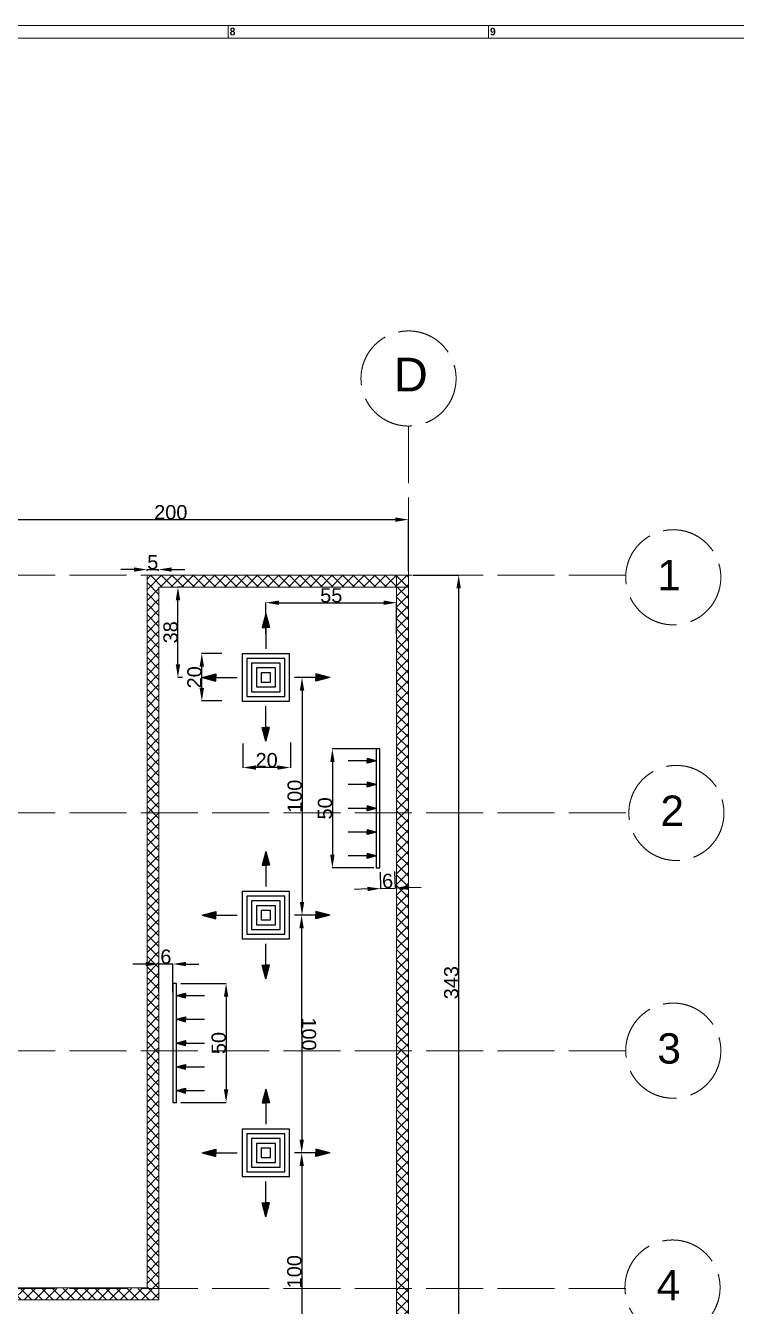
# Model space of a CAD drawing. Header units: millimetres. Extents: x -21827 to 105345, y -60537 to 28563.
# Drawn here: x 47420 to 77316, y -26086 to 27792 of the extents above; entities that cross this region are included whole.
import ezdxf

# ---------------------------------------------------------------- set-up
doc = ezdxf.new("R2010")
doc.units = ezdxf.units.MM
doc.header["$LTSCALE"] = 10
doc.linetypes.add('ACAD_ISO02W100', pattern=[15, 12, -3])
doc.linetypes.add('DASHED2', pattern=[9.525, 6.35, -3.175])
doc.layers.get('0').update_dxf_attribs({"color": 250})
doc.layers.add('axis', color=253, linetype='ACAD_ISO02W100', transparency=0.8)
for name, color, linetype in [('Banda', 7, 'Continuous'), ('Diffusser', 160, 'Continuous'), ('inlet', 1, 'Continuous'), ('SYMBOOL', 253, 'Continuous')]:
    doc.layers.add(name, color=color, linetype=linetype)
doc.styles.add('MtXpl_Bahnschrift_Se', font='')
doc.styles.get("Standard").update_dxf_attribs({"font": 'arial.ttf'})
doc.styles.get('MtXpl_Bahnschrift_Se').set_extended_font_data('Bahnschrift SemiBold')
doc.dimstyles.new('task1', dxfattribs={"dimtxt": 600, "dimasz": 550, "dimexe": 8, "dimexo": 180, "dimgap": 1, "dimtad": 1, "dimdec": 0, "dimlfac": 0.01, "dimtxsty": 'Standard', "dimcen": 2.5, "dimclrd": 74, "dimclre": 74, "dimclrt": 74, "dimadec": 0, "dimazin": 0, "dimtfac": 1, "dimtdec": 0, "dimtmove": 0, "dimatfit": 3, "dimfxl": 1, "dimarcsym": 0})

# ---------------------------------------------------------------- blocks, each defined once
blk = doc.blocks.new('diffusser 200x200')
at = {"layer": 'Diffusser'}
h = blk.add_hatch(color=256, dxfattribs=at)
h.dxf.hatch_style = 1
h.paths.add_polyline_path([(0, 268.3), (-15.5, 210.4), (0, 210.4), (15.5, 210.4)])
h = blk.add_hatch(color=256, dxfattribs=at)
h.dxf.hatch_style = 1
h.paths.add_polyline_path([(-268.3, 0), (-210.4, -15.5), (-210.4, 0), (-210.4, 15.5)])
h = blk.add_hatch(color=256, dxfattribs=at)
h.dxf.hatch_style = 1
h.paths.add_polyline_path([(268.3, 0), (210.4, 15.5), (210.4, 0), (210.4, -15.5)])
h = blk.add_hatch(color=256, dxfattribs=at)
h.dxf.hatch_style = 1
h.paths.add_polyline_path([(0, -268.3), (15.5, -210.4), (0, -210.4), (-15.5, -210.4)])
for p, q in [((0, 268.3), (-15.5, 210.4)), ((0, 268.3), (15.5, 210.4)), ((-15.5, 210.4), (0, 210.4)), ((15.5, 210.4), (0, 210.4)), ((0, 210.4), (0, 120.4)), ((-268.3, 0), (-210.4, 15.5)), ((-210.4, 15.5), (-210.4, 0)), ((-210.4, 0), (-120.4, 0)), ((268.3, 0), (210.4, 15.5)), ((210.4, 15.5), (210.4, 0)), ((-268.3, 0), (-210.4, -15.5)), ((-210.4, -15.5), (-210.4, 0)), ((210.4, 0), (120.4, 0)), ((268.3, 0), (210.4, -15.5)), ((210.4, -15.5), (210.4, 0)), ((0, -210.4), (0, -120.4)), ((0, -268.3), (-15.5, -210.4)), ((-15.5, -210.4), (0, -210.4)), ((0, -268.3), (15.5, -210.4)), ((15.5, -210.4), (0, -210.4))]:
    blk.add_line(p, q, dxfattribs=at)
for points in [[(-100, -100), (100, -100), (100, 100), (-100, 100)], [(-80, -80), (80, -80), (80, 80), (-80, 80)], [(-60, -60), (60, -60), (60, 60), (-60, 60)], [(-60, -60), (60, -60), (60, 60), (-60, 60)], [(-40, -40), (40, -40), (40, 40), (-40, 40)], [(-20, -20), (20, -20), (20, 20), (-20, 20)]]:
    blk.add_lwpolyline(points, close=True, dxfattribs=at)
blk = doc.blocks.new('block2')
at = {"layer": 'inlet'}
h = blk.add_hatch(color=256, dxfattribs=at)
h.dxf.hatch_style = 1
h.paths.add_polyline_path([(-15, 450), (-53.6, 460.4), (-53.6, 450), (-53.6, 439.6)])
h = blk.add_hatch(color=256, dxfattribs=at)
h.dxf.hatch_style = 1
h.paths.add_polyline_path([(-15, 350), (-53.6, 360.4), (-53.6, 350), (-53.6, 339.6)])
h = blk.add_hatch(color=256, dxfattribs=at)
h.dxf.hatch_style = 1
h.paths.add_polyline_path([(-15, 250), (-53.6, 260.4), (-53.6, 250), (-53.6, 239.6)])
h = blk.add_hatch(color=256, dxfattribs=at)
h.dxf.hatch_style = 1
h.paths.add_polyline_path([(-15, 150), (-53.6, 160.4), (-53.6, 150), (-53.6, 139.6)])
h = blk.add_hatch(color=256, dxfattribs=at)
h.dxf.hatch_style = 1
h.paths.add_polyline_path([(-15, 50), (-53.6, 60.4), (-53.6, 50), (-53.6, 39.6)])
for p, q in [((-53.6, 450), (-133.6, 450)), ((-15, 450), (-53.6, 460.4)), ((-53.6, 460.4), (-53.6, 450)), ((-15, 450), (-53.6, 439.6)), ((-53.6, 439.6), (-53.6, 450)), ((-53.6, 350), (-133.6, 350)), ((-15, 350), (-53.6, 360.4)), ((-53.6, 360.4), (-53.6, 350)), ((-15, 350), (-53.6, 339.6)), ((-53.6, 339.6), (-53.6, 350)), ((-53.6, 250), (-133.6, 250)), ((-15, 250), (-53.6, 260.4)), ((-53.6, 260.4), (-53.6, 250)), ((-15, 250), (-53.6, 239.6)), ((-53.6, 239.6), (-53.6, 250)), ((-53.6, 150), (-133.6, 150)), ((-15, 150), (-53.6, 160.4)), ((-53.6, 160.4), (-53.6, 150)), ((-15, 150), (-53.6, 139.6)), ((-53.6, 139.6), (-53.6, 150)), ((-15, 50), (-53.6, 60.4)), ((-53.6, 60.4), (-53.6, 50)), ((-53.6, 50), (-133.6, 50)), ((-15, 50), (-53.6, 39.6)), ((-53.6, 39.6), (-53.6, 50))]:
    blk.add_line(p, q, dxfattribs=at)
blk.add_lwpolyline([(-15, 0), (0, 0), (0, 500), (-15, 500)], close=True, dxfattribs=at)
blk = doc.blocks.new('*D7')
at = {"color": 74, "lineweight": -2, "transparency": 16777216}
for p, q in [((43526, 4851), (43526, 7018)), ((44076, 7010), (62976, 7010)), ((63526, 4851), (63526, 7018))]:
    blk.add_line(p, q, dxfattribs=at)
at = {"color": 74, "lineweight": 100, "transparency": 16777216}
for points in [[(44076, 7101), (44076, 6918), (43526, 7010)], [(62976, 7101), (62976, 6918), (63526, 7010)]]:
    blk.add_solid(points, dxfattribs=at)
at = {"layer": 'Defpoints', "color": 0, "lineweight": 100, "transparency": 16777216}
for p in [(63526, 7010), (43526, 4671), (63526, 4671)]:
    blk.add_point(p, dxfattribs=at)
at = {"color": 74, "lineweight": 0, "transparency": 16777216, "insert": (53526, 7317), "char_height": 600, "attachment_point": 5}
blk.add_mtext('200', dxfattribs=at)
blk = doc.blocks.new('*D57')
at = {"color": 74, "lineweight": -2, "transparency": 16777216}
for p, q in [((51976, 4911), (51426, 4911)), ((52526, 4851), (52526, 4919)), ((52526, 4911), (53012, 4911)), ((53012, 4851), (53012, 4919)), ((53562, 4911), (54112, 4911))]:
    blk.add_line(p, q, dxfattribs=at)
at = {"color": 74, "lineweight": 100, "transparency": 16777216}
for points in [[(51976, 5002), (51976, 4819), (52526, 4911)], [(53562, 5002), (53562, 4819), (53012, 4911)]]:
    blk.add_solid(points, dxfattribs=at)
at = {"layer": 'Defpoints', "color": 0, "lineweight": 100, "transparency": 16777216}
for p in [(53012, 4911), (52526, 4671), (53012, 4671)]:
    blk.add_point(p, dxfattribs=at)
at = {"color": 74, "lineweight": 0, "transparency": 16777216, "insert": (52769, 5217), "char_height": 600, "attachment_point": 5}
blk.add_mtext('5', dxfattribs=at)
blk = doc.blocks.new('*D58')
at = {"color": 74, "lineweight": -2, "transparency": 16777216}
for p, q in [((57526, 2205), (57526, 3524)), ((58076, 3516), (62476, 3516)), ((63026, 2205), (63026, 3524))]:
    blk.add_line(p, q, dxfattribs=at)
at = {"color": 74, "lineweight": 100, "transparency": 16777216}
for points in [[(58076, 3607), (58076, 3424), (57526, 3516)], [(62476, 3607), (62476, 3424), (63026, 3516)]]:
    blk.add_solid(points, dxfattribs=at)
at = {"layer": 'Defpoints', "color": 0, "lineweight": 100, "transparency": 16777216}
for p in [(63026, 3516), (57526, 2025), (63026, 2025)]:
    blk.add_point(p, dxfattribs=at)
at = {"color": 74, "lineweight": 0, "transparency": 16777216, "insert": (60276, 3822), "char_height": 600, "attachment_point": 5}
blk.add_mtext('55', dxfattribs=at)
blk = doc.blocks.new('*D59')
at = {"color": 74, "lineweight": -2, "transparency": 16777216}
for p, q in [((56561, -2403), (56561, -3427)), ((58555, -2363), (58555, -3427)), ((58005, -3419), (57111, -3419))]:
    blk.add_line(p, q, dxfattribs=at)
at = {"color": 74, "lineweight": 100, "transparency": 16777216}
for points in [[(57111, -3327), (57111, -3510), (56561, -3419)], [(58005, -3327), (58005, -3510), (58555, -3419)]]:
    blk.add_solid(points, dxfattribs=at)
at = {"layer": 'Defpoints', "color": 0, "lineweight": 100, "transparency": 16777216}
for p in [(56561, -2223), (58555, -2183), (56561, -3419)]:
    blk.add_point(p, dxfattribs=at)
at = {"color": 74, "lineweight": 0, "transparency": 16777216, "insert": (57558, -3111), "char_height": 600, "attachment_point": 5}
blk.add_mtext('20', dxfattribs=at)
blk = doc.blocks.new('*D60')
at = {"color": 74, "lineweight": -2, "transparency": 16777216}
for p, q in [((59186, 371), (59055, 371)), ((59047, -179), (59047, -9079)), ((59186, -9629), (59055, -9629))]:
    blk.add_line(p, q, dxfattribs=at)
at = {"color": 74, "lineweight": 100, "transparency": 16777216}
for points in [[(58955, -179), (59139, -179), (59047, 371)], [(58955, -9079), (59139, -9079), (59047, -9629)]]:
    blk.add_solid(points, dxfattribs=at)
at = {"layer": 'Defpoints', "color": 0, "lineweight": 100, "transparency": 16777216}
for p in [(59006, 371), (59006, -9629), (59047, -9629)]:
    blk.add_point(p, dxfattribs=at)
at = {"color": 74, "lineweight": 0, "transparency": 16777216, "insert": (58740, -4629), "char_height": 600, "attachment_point": 5, "rotation": 90}
blk.add_mtext('100', dxfattribs=at)
blk = doc.blocks.new('*D61')
at = {"color": 74, "lineweight": -2, "transparency": 16777216}
for p, q in [((59186, -9629), (59036, -9629)), ((59028, -10179), (59032, -19079)), ((59190, -19629), (59040, -19629))]:
    blk.add_line(p, q, dxfattribs=at)
at = {"color": 74, "lineweight": 100, "transparency": 16777216}
for points in [[(59120, -10179), (58937, -10179), (59028, -9629)], [(59123, -19079), (58940, -19079), (59032, -19629)]]:
    blk.add_solid(points, dxfattribs=at)
at = {"layer": 'Defpoints', "color": 0, "lineweight": 100, "transparency": 16777216}
for p in [(59006, -9629), (59010, -19629), (59032, -19629)]:
    blk.add_point(p, dxfattribs=at)
at = {"color": 74, "lineweight": 0, "transparency": 16777216, "insert": (59337, -14629), "char_height": 600, "attachment_point": 5, "rotation": 270.0232}
blk.add_mtext('100', dxfattribs=at)
blk = doc.blocks.new('*D62')
at = {"color": 74, "lineweight": -2, "transparency": 16777216}
for p, q in [((59212, -19629), (59042, -19629)), ((59034, -20179), (59034, -29079)), ((59212, -29629), (59042, -29629))]:
    blk.add_line(p, q, dxfattribs=at)
at = {"color": 74, "lineweight": 100, "transparency": 16777216}
for points in [[(58942, -20179), (59125, -20179), (59034, -19629)], [(58942, -29079), (59125, -29079), (59034, -29629)]]:
    blk.add_solid(points, dxfattribs=at)
at = {"layer": 'Defpoints', "color": 0, "lineweight": 100, "transparency": 16777216}
for p in [(59032, -19629), (59032, -29629), (59034, -29629)]:
    blk.add_point(p, dxfattribs=at)
at = {"color": 74, "lineweight": 0, "transparency": 16777216, "insert": (58726, -24629), "char_height": 600, "attachment_point": 5, "rotation": 90}
blk.add_mtext('100', dxfattribs=at)
blk = doc.blocks.new('*D63')
at = {"color": 74, "lineweight": -2, "transparency": 16777216}
for p, q in [((62142, -2637), (60315, -2637)), ((60323, -3187), (60323, -7087)), ((62067, -7637), (60315, -7637))]:
    blk.add_line(p, q, dxfattribs=at)
at = {"color": 74, "lineweight": 100, "transparency": 16777216}
for points in [[(60231, -3187), (60414, -3187), (60323, -2637)], [(60231, -7087), (60414, -7087), (60323, -7637)]]:
    blk.add_solid(points, dxfattribs=at)
at = {"layer": 'Defpoints', "color": 0, "lineweight": 100, "transparency": 16777216}
for p in [(62322, -2637), (60323, -7637), (62247, -7637)]:
    blk.add_point(p, dxfattribs=at)
at = {"color": 74, "lineweight": 0, "transparency": 16777216, "insert": (60015, -5137), "char_height": 600, "attachment_point": 5, "rotation": 90}
blk.add_mtext('50', dxfattribs=at)
blk = doc.blocks.new('*D64')
at = {"color": 74, "lineweight": -2, "transparency": 16777216}
for p, q in [((62328, -7817), (62351, -8518)), ((62937, -7796), (62961, -8497)), ((61801, -8528), (61252, -8547)), ((62351, -8510), (62961, -8489)), ((63510, -8471), (64060, -8452))]:
    blk.add_line(p, q, dxfattribs=at)
at = {"color": 74, "lineweight": 100, "transparency": 16777216}
for points in [[(61798, -8437), (61804, -8620), (62351, -8510)], [(63507, -8379), (63513, -8563), (62961, -8489)]]:
    blk.add_solid(points, dxfattribs=at)
at = {"layer": 'Defpoints', "color": 0, "lineweight": 100, "transparency": 16777216}
for p in [(62322, -7637), (62931, -7616), (62961, -8489)]:
    blk.add_point(p, dxfattribs=at)
at = {"color": 74, "lineweight": 0, "transparency": 16777216, "insert": (62645, -8193), "char_height": 600, "attachment_point": 5, "rotation": 1.9276}
blk.add_mtext('6', dxfattribs=at)
blk = doc.blocks.new('*D65')
at = {"color": 74, "lineweight": -2, "transparency": 16777216}
for p, q in [((52476, -11685), (51926, -11685)), ((53026, -12869), (53026, -11677)), ((53612, -11685), (53026, -11685)), ((53612, -12869), (53612, -11677)), ((54162, -11685), (54712, -11685))]:
    blk.add_line(p, q, dxfattribs=at)
at = {"color": 74, "lineweight": 100, "transparency": 16777216}
for points in [[(52476, -11593), (52476, -11777), (53026, -11685)], [(54162, -11593), (54162, -11777), (53612, -11685)]]:
    blk.add_solid(points, dxfattribs=at)
at = {"layer": 'Defpoints', "color": 0, "lineweight": 100, "transparency": 16777216}
for p in [(53026, -11685), (53026, -13049), (53612, -13049)]:
    blk.add_point(p, dxfattribs=at)
at = {"color": 74, "lineweight": 0, "transparency": 16777216, "insert": (53319, -11378), "char_height": 600, "attachment_point": 5}
blk.add_mtext('6', dxfattribs=at)
blk = doc.blocks.new('*D66')
at = {"color": 74, "lineweight": -2, "transparency": 16777216}
for p, q in [((53942, -12509), (55860, -12509)), ((55852, -13059), (55852, -16959)), ((53942, -17509), (55860, -17509))]:
    blk.add_line(p, q, dxfattribs=at)
at = {"color": 74, "lineweight": 100, "transparency": 16777216}
for points in [[(55761, -13059), (55944, -13059), (55852, -12509)], [(55761, -16959), (55944, -16959), (55852, -17509)]]:
    blk.add_solid(points, dxfattribs=at)
at = {"layer": 'Defpoints', "color": 0, "lineweight": 100, "transparency": 16777216}
for p in [(53762, -12509), (53762, -17509), (55852, -17509)]:
    blk.add_point(p, dxfattribs=at)
at = {"color": 74, "lineweight": 0, "transparency": 16777216, "insert": (55545, -15009), "char_height": 600, "attachment_point": 5, "rotation": 90}
blk.add_mtext('50', dxfattribs=at)
blk = doc.blocks.new('*D78')
at = {"color": 74, "lineweight": -2, "transparency": 16777216}
for p, q in [((54021, 4171), (53819, 4171)), ((53827, 919), (53827, 3621)), ((54021, 369), (53819, 369))]:
    blk.add_line(p, q, dxfattribs=at)
at = {"color": 74, "lineweight": 100, "transparency": 16777216}
for points in [[(53736, 3621), (53919, 3621), (53827, 4171)], [(53736, 919), (53919, 919), (53827, 369)]]:
    blk.add_solid(points, dxfattribs=at)
at = {"layer": 'Defpoints', "color": 0, "lineweight": 100, "transparency": 16777216}
for p in [(53827, 4171), (54071, 4171), (54071, 369)]:
    blk.add_point(p, dxfattribs=at)
at = {"color": 74, "lineweight": 0, "transparency": 16777216, "insert": (53520, 2270), "char_height": 600, "attachment_point": 5, "rotation": 90}
blk.add_mtext('38', dxfattribs=at)
blk = doc.blocks.new('*D79')
at = {"color": 74, "lineweight": -2, "transparency": 16777216}
for p, q in [((55678, 1372), (54823, 1372)), ((54831, -69), (54831, 822)), ((55678, -619), (54823, -619))]:
    blk.add_line(p, q, dxfattribs=at)
at = {"color": 74, "lineweight": 100, "transparency": 16777216}
for points in [[(54739, 822), (54923, 822), (54831, 1372)], [(54739, -69), (54923, -69), (54831, -619)]]:
    blk.add_solid(points, dxfattribs=at)
at = {"layer": 'Defpoints', "color": 0, "lineweight": 100, "transparency": 16777216}
for p in [(54831, 1372), (55728, 1372), (55728, -619)]:
    blk.add_point(p, dxfattribs=at)
at = {"color": 74, "lineweight": 0, "transparency": 16777216, "insert": (54524, 376), "char_height": 600, "attachment_point": 5, "rotation": 90}
blk.add_mtext('20', dxfattribs=at)
blk = doc.blocks.new('*D81')
at = {"color": 74, "lineweight": -2, "transparency": 16777216}
for p, q in [((63706, 4671), (65641, 4671)), ((65633, 4121), (65633, -29059)), ((63706, -29609), (65641, -29609))]:
    blk.add_line(p, q, dxfattribs=at)
at = {"color": 74, "lineweight": 100, "transparency": 16777216}
for points in [[(65542, 4121), (65725, 4121), (65633, 4671)], [(65542, -29059), (65725, -29059), (65633, -29609)]]:
    blk.add_solid(points, dxfattribs=at)
at = {"layer": 'Defpoints', "color": 0, "lineweight": 100, "transparency": 16777216}
for p in [(63526, 4671), (63526, -29609), (65633, -29609)]:
    blk.add_point(p, dxfattribs=at)
at = {"color": 74, "lineweight": 0, "transparency": 16777216, "insert": (65326, -12469), "char_height": 600, "attachment_point": 5, "rotation": 90}
blk.add_mtext('343', dxfattribs=at)
blk = doc.blocks.new('Title Block')
at = {"color": 251, "lineweight": 0, "true_color": 0x636466, "transparency": 33554495}
for p, q in [((-83, 12477.5), (-17737, 12477.5)), ((-17737, 12402.1), (-2156.8, 12402.1))]:
    blk.add_line(p, q, dxfattribs=at)
at = {"layer": 'Banda', "color": 1, "lineweight": 0}
for p, q in [((-6834.6, 12402.1), (-6834.6, 12477.5)), ((-5287.9, 12402.1), (-5287.9, 12477.5))]:
    blk.add_line(p, q, dxfattribs=at)
at = {"layer": 'Banda', "color": 18, "linetype": 'DASHED2', "lineweight": 0, "true_color": 0x000000, "char_height": 45.2, "width": 43.529, "attachment_point": 1, "style": 'MtXpl_Bahnschrift_Se'}
for s, insert in [('8', (-6825.4, 12464.8)), ('9', (-5278.7, 12464.8))]:
    blk.add_mtext(s, dxfattribs=dict(at, insert=insert))

msp = doc.modelspace()

# ---------------------------------------------------------------- hatches: boundary and pattern name
at = {"lineweight": 0, "true_color": 0x642165}
h = msp.add_hatch(dxfattribs=at)
h.set_pattern_fill('ANSI37', color=219, scale=100)
h.set_pattern_definition([(45, (-31735.64, -42035.45), (-224.5064, 224.5064), []), (135, (-31735.64, -42035.45), (-224.5064, -224.5064), [])])
h.paths.add_polyline_path([(63526.2, 4670.6), (52526.2, 4670.6), (52526.2, -5329.4), (53026.2, -5329.4), (53026.2, 4170.6), (63026.2, 4170.6), (63026.2, -5329.4), (63526.2, -5329.4)])
h.paths.add_polyline_path([(63526.2, -5329.4), (63026.2, -5329.4), (63026.2, -14096.3), (63526.2, -14096.3)])
h.paths.add_polyline_path([(63526.2, -14096.3), (63026.2, -14096.3), (63026.2, -25329.4), (63526.2, -25329.4)])
h.paths.add_polyline_path([(53026.2, -5329.4), (52526.2, -5329.4), (52526.2, -14096.3), (53026.2, -14096.3)])
h.paths.add_polyline_path([(53026.2, -14096.3), (52526.2, -14096.3), (52526.2, -25329.4), (53026.2, -25329.4)])
h.paths.add_polyline_path([(53026.2, -25329.4), (34326.2, -25329.4), (34326.2, -28780.9), (34826.2, -28780.9), (34826.2, -25809.2), (53026.2, -25809.2)])
h.paths.add_polyline_path([(63526.2, -25329.4), (63026.2, -25329.4), (63026.2, -29109.2), (60126.2, -29109.2), (60126.2, -29607), (60209.7, -29629.4), (60126.2, -29651.8), (60126.2, -33409.2), (34826.2, -33409.2), (34826.2, -29631.5), (34742.7, -29609.2), (34826.2, -29586.8), (34826.2, -28780.9), (34326.2, -28780.9), (34326.2, -33909.2), (60626.2, -33909.2), (60626.2, -29609.2), (63526.2, -29609.2)])

# ---------------------------------------------------------------- linework, layer by layer
at = {"lineweight": 0}
for p, q in [((52526.2, -25309.2), (52526.2, 4670.6)), ((52526.2, 4670.6), (63526.2, 4670.6)), ((63026.2, 4670.6), (63026.2, -29109.2)), ((63526.2, 4670.6), (63526.2, -29609.2)), ((53026.2, -25809.2), (53026.2, 4170.6)), ((53026.2, 4170.6), (63526.2, 4170.6)), ((34326.2, -25309.2), (52526.2, -25309.2)), ((34826.2, -25809.2), (53026.2, -25809.2))]:
    msp.add_line(p, q, dxfattribs=at)
at = {"layer": 'axis', "lineweight": 0, "ltscale": 20}
for p, q in [((63526.2, 10947.8), (63526.2, -42538.8)), ((63526.2, 10947.8), (63526.2, -42538.8)), ((72661.7, 4670.6), (-5254.7, 4670.6)), ((72661.7, -5329.4), (-5254.7, -5329.4)), ((72661.7, -15329.4), (-5254.7, -15329.4)), ((72661.7, -25329.4), (-5254.7, -25329.4))]:
    msp.add_line(p, q, dxfattribs=at)
at = {"layer": 'axis', "lineweight": 0}
for p, q in [((63526.2, 4670.6), (63526.2, 4670.6)), ((64026.2, 4670.6), (64026.2, 4670.6))]:
    msp.add_line(p, q, dxfattribs=at)
at = {"layer": 'axis', "lineweight": 0, "ltscale": 20}
for centre in [(63526.2, 12947.8), (74661.7, 4584.3), (74793.5, -5329.4), (74661.7, -15329.4), (74629.6, -25293.2)]:
    msp.add_circle(centre, 2000, dxfattribs=at)

# ---------------------------------------------------------------- block references
at = {"layer": 'Diffusser', "lineweight": 0, "xscale": 10, "yscale": 10, "zscale": 10}
for p in [(57526.2, 370.6), (57526.2, -9629.4), (57526.2, -19629.4)]:
    msp.add_blockref('diffusser 200x200', p, dxfattribs=at)
at = {"layer": 'inlet', "color": 18, "lineweight": 0, "true_color": 0x000000, "xscale": 7.079124579124575, "yscale": 7.079124579124575, "zscale": 7.079124579124575}
msp.add_blockref('Title Block', (104322.7, -60537.2), dxfattribs=at)
at = {"layer": 'inlet', "lineweight": 0, "xscale": 10, "yscale": 10, "zscale": 10}
msp.add_blockref('block2', (62321.6, -7636.7), dxfattribs=at)
at = {"layer": 'inlet', "lineweight": 0, "xscale": 10, "yscale": 10, "zscale": 10, "rotation": 179.9999999999998}
msp.add_blockref('block2', (53612.1, -12508.7), dxfattribs=at)

# ---------------------------------------------------------------- texts
at = {"layer": 'SYMBOOL', "lineweight": 0}
for s, height, p in [('D', 1423.1, (62903.8, 12400.7)), ('3', 1274.8, (73991.4, -15871.9))]:
    msp.add_text(s, height=height, dxfattribs=at).set_placement(p)
at = {"layer": 'SYMBOOL', "lineweight": 0, "ltscale": 20}
for s, p in [('1', (73991.4, 4041.8)), ('2', (74123.2, -5871.9)), ('4', (73959.3, -25835.7))]:
    msp.add_text(s, height=1274.8, dxfattribs=at).set_placement(p)

# ---------------------------------------------------------------- dimensions: what is measured, and where the dimension line sits
at = {"lineweight": 0}
for base, p1, p2, picture, middle in [((63526.2, 7009.6), (43526.2, 4670.6), (63526.2, 4670.6), '*D7', (53526.2, 7317)), ((53011.8, 4910.5), (52526.2, 4670.6), (53011.8, 4670.6), '*D57', (52769, 5216.6)), ((63026.2, 3515.7), (57526.2, 2024.5), (63026.2, 2024.5), '*D58', (60276.2, 3821.8)), ((56561.2, -3418.5), (58555.2, -2183.1), (56561.2, -2223), '*D59', (57558.2, -3111.2)), ((53026.2, -11685), (53612.1, -13048.9), (53026.2, -13048.9), '*D65', (53319.2, -11377.6))]:
    dim = msp.add_linear_dim(base=base, p1=p1, p2=p2, dimstyle='task1', dxfattribs=at)
    dim.commit()
    dim.dimension.update_dxf_attribs({"geometry": picture, "text_midpoint": middle})
for base, p1, p2, picture, middle in [((65633.4, -29609.2), (63526.2, 4670.6), (63526.2, -29609.2), '*D81', (65325.9, -12469.3)), ((59047.1, -9629.4), (59005.5, 370.6), (59005.5, -9629.4), '*D60', (58739.8, -4629.4)), ((60322.6, -7636.7), (62321.6, -2636.7), (62246.6, -7636.7), '*D63', (60015.3, -5136.7)), ((55852.5, -17508.7), (53762.1, -12508.7), (53762.1, -17508.7), '*D66', (55545.1, -15008.7)), ((59033.8, -29629.4), (59032, -19629.4), (59032, -29629.4), '*D62', (58726.4, -24629.4))]:
    dim = msp.add_linear_dim(base=base, p1=p1, p2=p2, angle=90, dimstyle='task1', dxfattribs=at)
    dim.commit()
    dim.dimension.update_dxf_attribs({"geometry": picture, "text_midpoint": middle})
for base, p1, p2, picture, middle in [((53827.2, 4170.6), (54070.5, 368.7), (54070.5, 4170.6), '*D78', (53519.6, 2269.6)), ((54830.9, 1371.7), (55728.2, -619.2), (55728.2, 1371.7), '*D79', (54523.6, 376.3))]:
    dim = msp.add_linear_dim(base=base, p1=p1, p2=p2, angle=90, dimstyle='task1', override={"dimexo": 50}, dxfattribs=at)
    dim.commit()
    dim.dimension.update_dxf_attribs({"geometry": picture, "text_midpoint": middle})
for p1, p2, distance, picture, middle in [((62321.6, -7636.7), (62931.2, -7616.2), -873.7, '*D64', (62645.5, -8192.5)), ((59005.5, -9629.4), (59009.6, -19629.4), 22.4, '*D61', (59337.3, -14629.3))]:
    dim = msp.add_aligned_dim(p1=p1, p2=p2, distance=distance, dimstyle='task1', dxfattribs=at)
    dim.commit()
    dim.dimension.update_dxf_attribs({"geometry": picture, "text_midpoint": middle})

doc.saveas('drawing.dxf')
